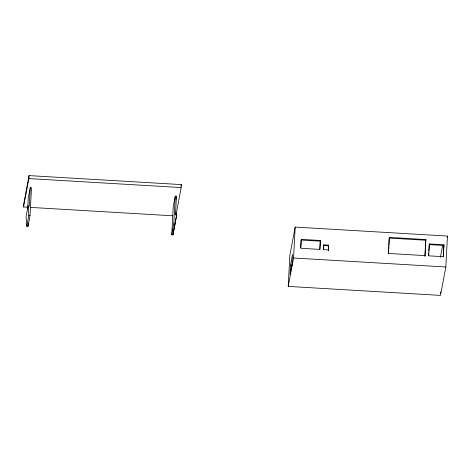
<?xml version="1.0" encoding="UTF-8"?>
<svg xmlns="http://www.w3.org/2000/svg" width="471" height="471" viewBox="0 0 471 471"><rect width="100%" height="100%" fill="white"/><g stroke="black" fill="none" stroke-linecap="round" stroke-linejoin="round"><path stroke-width="0.71" d="M27.942 207.252L23.55 206.993L23.703 204.02L29.037 175.606L181.317 184.591L181.158 187.564L175.96 215.271M23.55 206.993L28.884 178.574L29.037 175.606M27.701 208.959L28.254 198.326L30.268 187.605L31.486 187.676L30.02 215.612L28.013 226.339L26.794 226.263L26.07 216.684L28.083 205.957L29.302 206.033L30.268 187.605M28.013 226.339L28.16 223.472M171.756 234.817L173.222 206.881L175.236 196.154L176.454 196.23L175.489 214.658L176.707 214.729L172.975 234.888L171.756 234.817L173.77 224.096L175.236 196.154M175.918 214.193L175.983 213.004M288.223 286.409L289.842 255.5L295.176 227.081L447.45 236.065L445.831 266.98L440.497 295.394L288.223 286.409L293.557 257.996L295.176 227.081M290.536 265.079L290.036 274.593L292.049 263.866L292.55 254.358L290.536 265.079L292.361 265.191M300.733 247.581L301.128 240.039L320.251 241.164L320.38 240.498L301.252 239.368L300.786 248.282L319.909 249.412L320.38 240.498M319.821 249.395L320.251 241.164M323.477 249.618L323.812 244.873L328.687 245.161L328.311 250.584L328.687 245.161M323.812 244.873L323.565 249.63L328.44 249.913M388.41 253.398L388.752 246.833M388.828 245.373L389.211 238.079L425.755 240.234L425.884 239.568L389.334 237.408L388.493 253.457L425.042 255.618L425.884 239.568M425.755 240.234L424.913 256.283L425.042 255.618M428.604 255.8L428.751 253.004M428.863 250.908L429.317 243.943L443.935 244.802L443.317 256.695L428.698 255.83L429.317 243.943M440.609 293.239L440.685 291.802M443.223 256.666L443.935 244.802M172.975 234.888L176.707 214.729M26.794 226.263L28.802 215.541L28.083 205.957M175.918 199.086L176.454 196.23M181.047 186.01L181.317 184.591M440.403 257.225L442.675 245.108M447.185 237.49L447.45 236.065M28.884 178.574L181.158 187.564M30.138 207.381L172.898 215.806M28.802 215.541L30.02 215.612M173.77 224.096L174.988 224.167M429.193 244.614L443.812 245.473M323.689 245.544L328.564 245.833M293.557 257.996L445.831 266.98"/></g></svg>
